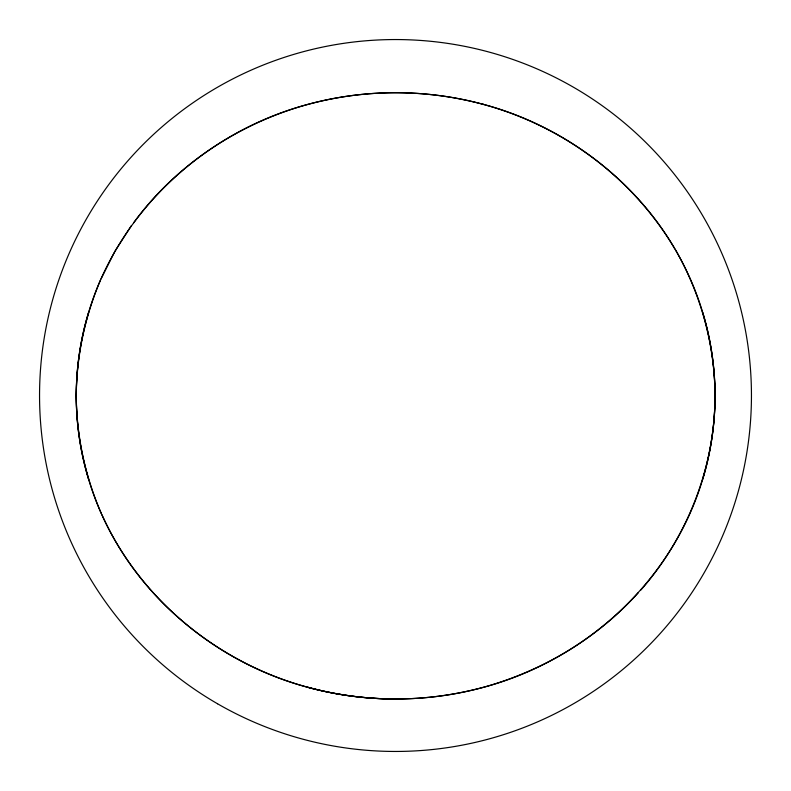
<?xml version="1.0" encoding="UTF-8"?>
<svg xmlns="http://www.w3.org/2000/svg" width="791" height="791" viewBox="0 0 791 791"><rect width="100%" height="100%" fill="white"/><g stroke="black" fill="none" stroke-linecap="round" stroke-linejoin="round"><path stroke-width="1.19" d="M101.357 513.636C85.24 476.508 76.559 436.345 76.262 395.856A288.774 288.774 0 0 1 88.602 312.445C118.887 210.89 206.105 131.474 307.758 104.422A335.582 335.582 0 0 1 483.519 104.432C585.182 131.454 672.39 210.9 702.685 312.445A288.764 288.764 0 0 1 715.024 395.856C714.916 466.819 687.606 536.693 640.937 589.977M100.526 279.965C84.973 316.568 76.529 356.059 76.262 395.856A288.774 288.774 0 0 0 88.602 479.257C118.887 580.821 206.105 660.228 307.758 687.28A335.374 335.374 0 0 0 395.638 698.977A335.315 335.315 0 0 0 484.873 686.914C543.427 670.373 597.67 638.021 638.386 592.607M101.08 278.867L114.863 251.4L131.346 225.672M133.63 222.795C175.622 165.23 238.022 123.96 306.404 104.798A335.315 335.315 0 0 1 395.638 92.725A335.374 335.374 0 0 1 483.519 104.422M481.541 103.888C561.472 125.116 633.156 177.322 674.98 249.027M675.652 250.055C700.885 294.331 714.767 344.856 715.015 395.856A288.764 288.764 0 0 1 702.685 479.257C672.399 580.821 585.182 660.228 483.519 687.28A335.582 335.582 0 0 1 307.768 687.27M101.91 514.714C140.145 600.25 219.621 664.104 309.736 687.814A335.443 335.443 0 0 0 395.638 698.977M702.705 312.435A288.577 288.577 0 0 1 702.705 479.267M88.582 479.267A288.567 288.567 0 0 1 88.582 312.435M217.525 703.763A355.95 355.95 0 0 0 751.45 395.5A355.95 355.95 0 0 0 217.525 87.237A355.95 355.95 0 0 0 217.525 703.763"/></g></svg>
